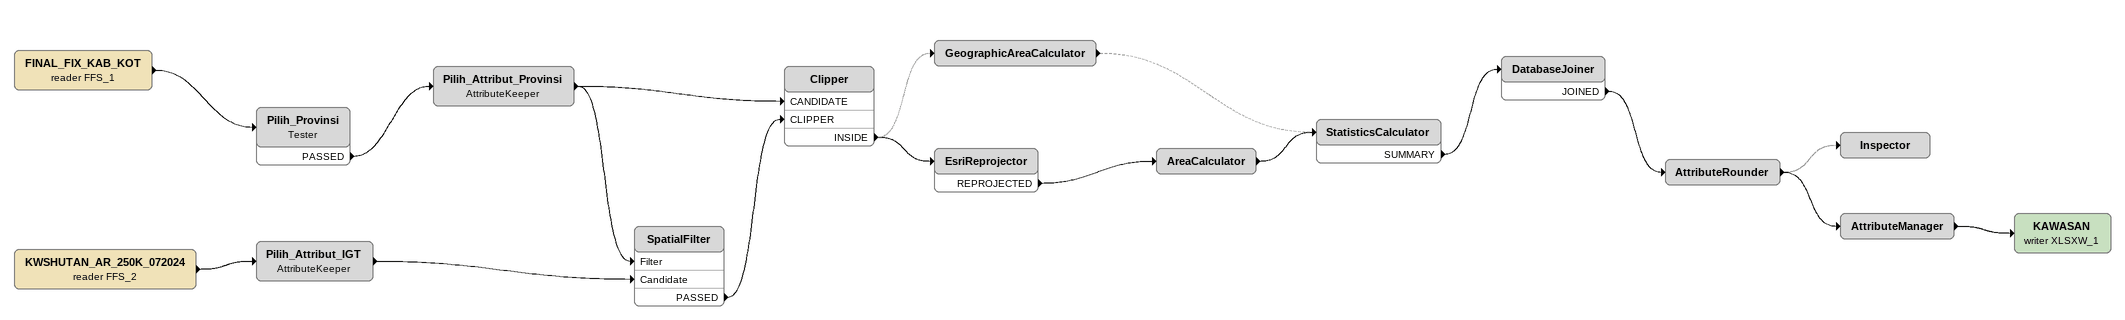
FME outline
FINAL_FIX_KAB_KOT (reader FFS_1)
    -> Pilih_Provinsi
Pilih_Provinsi: Tester
    PASSED -> Pilih_Attribut_Provinsi
Pilih_Attribut_Provinsi: AttributeKeeper
    -> SpatialFilter [Filter]
    -> Clipper [CANDIDATE]
KWSHUTAN_AR_250K_072024 (reader FFS_2)
    -> Pilih_Attribut_IGT
Pilih_Attribut_IGT: AttributeKeeper
    -> SpatialFilter [Candidate]
SpatialFilter
    PASSED -> Clipper [CLIPPER]
Clipper
    INSIDE -> EsriReprojector
    INSIDE -> GeographicAreaCalculator [off]
GeographicAreaCalculator
    -> StatisticsCalculator [off]
EsriReprojector
    REPROJECTED -> AreaCalculator
AreaCalculator
    -> StatisticsCalculator
StatisticsCalculator
    SUMMARY -> DatabaseJoiner
DatabaseJoiner
    JOINED -> AttributeRounder
AttributeRounder
    -> Inspector [off]
    -> AttributeManager
Inspector
AttributeManager
    -> KAWASAN (writer XLSXW_1)
KAWASAN (writer XLSXW_1)
